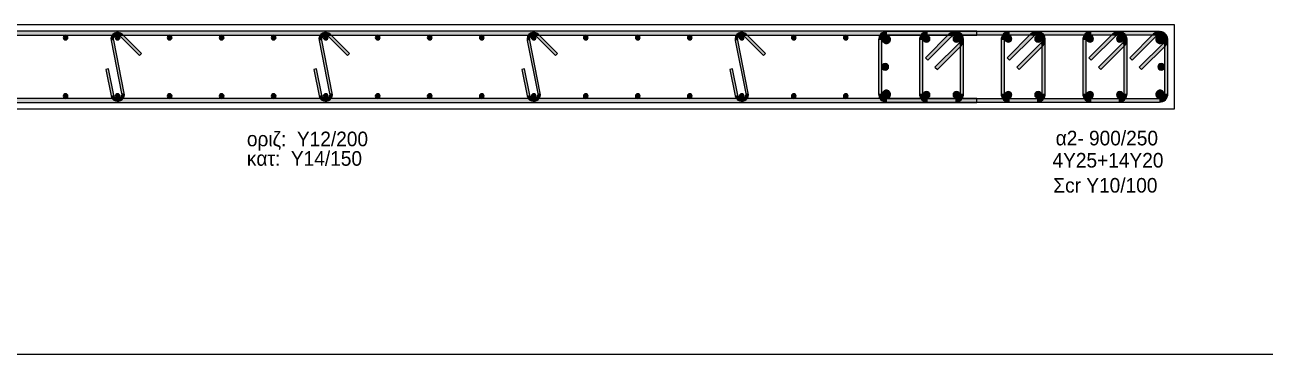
# Model space of a CAD drawing. Header units: millimetres. Extents: x -2171 to 1563, y -1758 to -1505.
# Drawn here: x -641.97 to -623.54, y -1607.13 to -1602.23 of the extents above; entities that cross this region are included whole.
import ezdxf

# ---------------------------------------------------------------- set-up
doc = ezdxf.new("R2010")
doc.units = ezdxf.units.MM
for name, color, linetype in [('Col_Det', 7, 'Continuous'), ('Col_Det_Fill', 7, 'Continuous'), ('Geo_Col_Pro_1', 7, 'Continuous')]:
    doc.layers.add(name, color=color, linetype=linetype)
doc.styles.add('S1Arl22_b_934_161', font='arial.ttf', dxfattribs={"width": 0.933629, "height": 0.002175})

msp = doc.modelspace()

# ---------------------------------------------------------------- hatches: boundary and pattern name
at = {"layer": 'Col_Det_Fill'}
for color, points in [(252, [(-627.8268, -1602.3872), (-627.8268, -1602.3272), (-647.9522, -1602.3272), (-647.9522, -1602.3872)]), (252, [(-629.1637, -1602.3822), (-629.1637, -1602.3322, 0.4142136), (-629.2887, -1602.4572), (-629.2387, -1602.4572, -0.4142136)]), (252, [(-625.1137, -1602.3822), (-625.1137, -1602.3322), (-629.1637, -1602.3322), (-629.1637, -1602.3822)]), (252, [(-628.5566, -1602.3822), (-628.5566, -1602.3322, 0.4142136), (-628.6816, -1602.4572), (-628.6316, -1602.4572, -0.4142136)]), (252, [(-628.1494, -1602.3822), (-628.1494, -1602.3322), (-628.5566, -1602.3322), (-628.5566, -1602.3822)]), (252, [(-628.0744, -1602.4572), (-628.0244, -1602.4572, 0.6681786), (-628.2378, -1602.3688), (-628.2025, -1602.4041, -0.6681786)]), (252, [(-628.0964, -1602.5102), (-628.061, -1602.5455, 0.6681786), (-628.1494, -1602.3322), (-628.1494, -1602.3822, -0.6681786)]), (252, [(-627.3423, -1602.3822), (-627.3423, -1602.3322, 0.4142136), (-627.4673, -1602.4572), (-627.4173, -1602.4572, -0.4142136)]), (252, [(-626.9351, -1602.3822), (-626.9351, -1602.3322), (-627.3423, -1602.3322), (-627.3423, -1602.3822)]), (252, [(-626.8601, -1602.4572), (-626.8101, -1602.4572, 0.6681786), (-627.0235, -1602.3688), (-626.9882, -1602.4041, -0.6681786)]), (252, [(-626.8821, -1602.5102), (-626.8467, -1602.5455, 0.6681786), (-626.9351, -1602.3322), (-626.9351, -1602.3822, -0.6681786)]), (252, [(-626.128, -1602.3822), (-626.128, -1602.3322, 0.4142136), (-626.253, -1602.4572), (-626.203, -1602.4572, -0.4142136)]), (252, [(-625.7209, -1602.3822), (-625.7209, -1602.3322), (-626.128, -1602.3322), (-626.128, -1602.3822)]), (252, [(-625.6459, -1602.4572), (-625.5959, -1602.4572, 0.6681786), (-625.8092, -1602.3688), (-625.7739, -1602.4041, -0.6681786)]), (252, [(-625.6678, -1602.5102), (-625.6325, -1602.5455, 0.6681786), (-625.7209, -1602.3322), (-625.7209, -1602.3822, -0.6681786)]), (252, [(-625.0387, -1602.4572), (-624.9887, -1602.4572, 0.6681786), (-625.2021, -1602.3688), (-625.1667, -1602.4041, -0.6681786)]), (252, [(-625.0607, -1602.5102), (-625.0253, -1602.5455, 0.6681786), (-625.1137, -1602.3322), (-625.1137, -1602.3822, -0.6681786)]), (133, [(-641.4019, -1602.4222, 0.4142136), (-641.3669, -1602.4572, 0.4142136), (-641.3319, -1602.4222, 0.4142136), (-641.3669, -1602.3872, 0.4142136)]), (252, [(-640.6922, -1602.4667), (-640.653, -1602.4589, -0.741663), (-640.5517, -1602.4047), (-640.5234, -1602.3764, 0.741663)]), (252, [(-640.5353, -1603.2554), (-640.496, -1603.2476), (-640.653, -1602.4589), (-640.6922, -1602.4667)]), (133, [(-640.6291, -1602.4222, 0.4142136), (-640.5941, -1602.4572, 0.4142136), (-640.5591, -1602.4222, 0.4142136), (-640.5941, -1602.3872, 0.4142136)]), (252, [(-640.5234, -1602.3764), (-640.5517, -1602.4047), (-640.2688, -1602.6876), (-640.2406, -1602.6593)]), (133, [(-639.8564, -1602.4222, 0.4142136), (-639.8214, -1602.4572, 0.4142136), (-639.7864, -1602.4222, 0.4142136), (-639.8214, -1602.3872, 0.4142136)]), (133, [(-639.0836, -1602.4222, 0.4142136), (-639.0486, -1602.4572, 0.4142136), (-639.0136, -1602.4222, 0.4142136), (-639.0486, -1602.3872, 0.4142136)]), (133, [(-638.3109, -1602.4222, 0.4142136), (-638.2759, -1602.4572, 0.4142136), (-638.2409, -1602.4222, 0.4142136), (-638.2759, -1602.3872, 0.4142136)]), (252, [(-637.6012, -1602.4667), (-637.5619, -1602.4589, -0.741663), (-637.4607, -1602.4047), (-637.4324, -1602.3764, 0.741663)]), (252, [(-637.4443, -1603.2554), (-637.405, -1603.2476), (-637.5619, -1602.4589), (-637.6012, -1602.4667)]), (133, [(-637.5381, -1602.4222, 0.4142136), (-637.5031, -1602.4572, 0.4142136), (-637.4681, -1602.4222, 0.4142136), (-637.5031, -1602.3872, 0.4142136)]), (252, [(-637.4324, -1602.3764), (-637.4607, -1602.4047), (-637.1778, -1602.6876), (-637.1495, -1602.6593)]), (133, [(-636.7653, -1602.4222, 0.4142136), (-636.7303, -1602.4572, 0.4142136), (-636.6953, -1602.4222, 0.4142136), (-636.7303, -1602.3872, 0.4142136)]), (133, [(-635.9926, -1602.4222, 0.4142136), (-635.9576, -1602.4572, 0.4142136), (-635.9226, -1602.4222, 0.4142136), (-635.9576, -1602.3872, 0.4142136)]), (133, [(-635.2198, -1602.4222, 0.4142136), (-635.1848, -1602.4572, 0.4142136), (-635.1498, -1602.4222, 0.4142136), (-635.1848, -1602.3872, 0.4142136)]), (252, [(-634.5102, -1602.4667), (-634.4709, -1602.4589, -0.741663), (-634.3697, -1602.4047), (-634.3414, -1602.3764, 0.741663)]), (252, [(-634.3532, -1603.2554), (-634.314, -1603.2476), (-634.4709, -1602.4589), (-634.5102, -1602.4667)]), (133, [(-634.4471, -1602.4222, 0.4142136), (-634.4121, -1602.4572, 0.4142136), (-634.3771, -1602.4222, 0.4142136), (-634.4121, -1602.3872, 0.4142136)]), (252, [(-634.3414, -1602.3764), (-634.3697, -1602.4047), (-634.0868, -1602.6876), (-634.0585, -1602.6593)]), (133, [(-633.6743, -1602.4222, 0.4142136), (-633.6393, -1602.4572, 0.4142136), (-633.6043, -1602.4222, 0.4142136), (-633.6393, -1602.3872, 0.4142136)]), (133, [(-632.9016, -1602.4222, 0.4142136), (-632.8666, -1602.4572, 0.4142136), (-632.8316, -1602.4222, 0.4142136), (-632.8666, -1602.3872, 0.4142136)]), (133, [(-632.1288, -1602.4222, 0.4142136), (-632.0938, -1602.4572, 0.4142136), (-632.0588, -1602.4222, 0.4142136), (-632.0938, -1602.3872, 0.4142136)]), (252, [(-631.4192, -1602.4667), (-631.3799, -1602.4589, -0.741663), (-631.2787, -1602.4047), (-631.2504, -1602.3764, 0.741663)]), (252, [(-631.2622, -1603.2554), (-631.223, -1603.2476), (-631.3799, -1602.4589), (-631.4192, -1602.4667)]), (133, [(-631.3561, -1602.4222, 0.4142136), (-631.3211, -1602.4572, 0.4142136), (-631.2861, -1602.4222, 0.4142136), (-631.3211, -1602.3872, 0.4142136)]), (252, [(-631.2504, -1602.3764), (-631.2787, -1602.4047), (-630.9958, -1602.6876), (-630.9675, -1602.6593)]), (133, [(-630.5833, -1602.4222, 0.4142136), (-630.5483, -1602.4572, 0.4142136), (-630.5133, -1602.4222, 0.4142136), (-630.5483, -1602.3872, 0.4142136)]), (133, [(-629.8106, -1602.4222, 0.4142136), (-629.7756, -1602.4572, 0.4142136), (-629.7406, -1602.4222, 0.4142136), (-629.7756, -1602.3872, 0.4142136)]), (252, [(-629.2387, -1602.4572), (-629.2887, -1602.4572), (-629.2887, -1603.2572), (-629.2387, -1603.2572)]), (12, [(-629.11, -1602.4483, 0.4142136), (-629.1725, -1602.3858, 0.4142136), (-629.235, -1602.4483, 0.4142136), (-629.1725, -1602.5108, 0.4142136)]), (252, [(-628.6316, -1602.4572), (-628.6816, -1602.4572), (-628.6816, -1603.2572), (-628.6316, -1603.2572)]), (56, [(-628.5242, -1602.4395, 0.4142136), (-628.5742, -1602.3895, 0.4142136), (-628.6242, -1602.4395, 0.4142136), (-628.5742, -1602.4895, 0.4142136)]), (252, [(-628.2025, -1602.4041), (-628.2378, -1602.3688), (-628.5914, -1602.7223), (-628.556, -1602.7577)]), (252, [(-628.4499, -1602.8637), (-628.4146, -1602.8991), (-628.061, -1602.5455), (-628.0964, -1602.5102)]), (56, [(-628.0817, -1602.4395, 0.4142136), (-628.1317, -1602.3895, 0.4142136), (-628.1817, -1602.4395, 0.4142136), (-628.1317, -1602.4895, 0.4142136)]), (252, [(-628.0744, -1603.2572), (-628.0244, -1603.2572), (-628.0244, -1602.4572), (-628.0744, -1602.4572)]), (252, [(-627.4173, -1602.4572), (-627.4673, -1602.4572), (-627.4673, -1603.2572), (-627.4173, -1603.2572)]), (56, [(-627.31, -1602.4395, 0.4142136), (-627.36, -1602.3895, 0.4142136), (-627.41, -1602.4395, 0.4142136), (-627.36, -1602.4895, 0.4142136)]), (252, [(-626.9882, -1602.4041), (-627.0235, -1602.3688), (-627.3771, -1602.7223), (-627.3417, -1602.7577)]), (252, [(-627.2357, -1602.8637), (-627.2003, -1602.8991), (-626.8467, -1602.5455), (-626.8821, -1602.5102)]), (56, [(-626.8675, -1602.4395, 0.4142136), (-626.9175, -1602.3895, 0.4142136), (-626.9675, -1602.4395, 0.4142136), (-626.9175, -1602.4895, 0.4142136)]), (252, [(-626.8601, -1603.2572), (-626.8101, -1603.2572), (-626.8101, -1602.4572), (-626.8601, -1602.4572)]), (252, [(-626.203, -1602.4572), (-626.253, -1602.4572), (-626.253, -1603.2572), (-626.203, -1603.2572)]), (56, [(-626.0957, -1602.4395, 0.4142136), (-626.1457, -1602.3895, 0.4142136), (-626.1957, -1602.4395, 0.4142136), (-626.1457, -1602.4895, 0.4142136)]), (252, [(-625.7739, -1602.4041), (-625.8092, -1602.3688), (-626.1628, -1602.7223), (-626.1274, -1602.7577)]), (252, [(-626.0214, -1602.8637), (-625.986, -1602.8991), (-625.6325, -1602.5455), (-625.6678, -1602.5102)]), (56, [(-625.6532, -1602.4395, 0.4142136), (-625.7032, -1602.3895, 0.4142136), (-625.7532, -1602.4395, 0.4142136), (-625.7032, -1602.4895, 0.4142136)]), (252, [(-625.6459, -1603.2572), (-625.5959, -1603.2572), (-625.5959, -1602.4572), (-625.6459, -1602.4572)]), (252, [(-625.1667, -1602.4041), (-625.2021, -1602.3688), (-625.5556, -1602.7223), (-625.5203, -1602.7577)]), (252, [(-625.4142, -1602.8637), (-625.3789, -1602.8991), (-625.0253, -1602.5455), (-625.0607, -1602.5102)]), (12, [(-625.0424, -1602.4483, 0.4142136), (-625.1049, -1602.3858, 0.4142136), (-625.1674, -1602.4483, 0.4142136), (-625.1049, -1602.5108, 0.4142136)]), (252, [(-625.0387, -1603.2572), (-624.9887, -1603.2572), (-624.9887, -1602.4572), (-625.0387, -1602.4572)]), (252, [(-640.731, -1602.8866), (-640.7702, -1602.8944), (-640.6922, -1603.2867), (-640.653, -1603.2789)]), (252, [(-637.64, -1602.8866), (-637.6792, -1602.8944), (-637.6012, -1603.2867), (-637.5619, -1603.2789)]), (252, [(-634.549, -1602.8866), (-634.5882, -1602.8944), (-634.5102, -1603.2867), (-634.4709, -1603.2789)]), (252, [(-631.458, -1602.8866), (-631.4972, -1602.8944), (-631.4192, -1603.2867), (-631.3799, -1603.2789)]), (133, [(-629.1387, -1602.8572, 0.4142136), (-629.1887, -1602.8072, 0.4142136), (-629.2387, -1602.8572, 0.4142136), (-629.1887, -1602.9072, 0.4142136)]), (133, [(-625.0387, -1602.8572, 0.4142136), (-625.0887, -1602.8072, 0.4142136), (-625.1387, -1602.8572, 0.4142136), (-625.0887, -1602.9072, 0.4142136)]), (252, [(-640.653, -1603.2789), (-640.6922, -1603.2867, 1), (-640.496, -1603.2476), (-640.5353, -1603.2554, -1)]), (252, [(-637.5619, -1603.2789), (-637.6012, -1603.2867, 1), (-637.405, -1603.2476), (-637.4443, -1603.2554, -1)]), (252, [(-634.4709, -1603.2789), (-634.5102, -1603.2867, 1), (-634.314, -1603.2476), (-634.3532, -1603.2554, -1)]), (252, [(-631.3799, -1603.2789), (-631.4192, -1603.2867, 1), (-631.223, -1603.2476), (-631.2622, -1603.2554, -1)]), (12, [(-629.11, -1603.266, 0.4142136), (-629.1725, -1603.2035, 0.4142136), (-629.235, -1603.266, 0.4142136), (-629.1725, -1603.3285, 0.4142136)]), (56, [(-628.5242, -1603.2748, 0.4142136), (-628.5742, -1603.2248, 0.4142136), (-628.6242, -1603.2748, 0.4142136), (-628.5742, -1603.3248, 0.4142136)]), (56, [(-628.0817, -1603.2748, 0.4142136), (-628.1317, -1603.2248, 0.4142136), (-628.1817, -1603.2748, 0.4142136), (-628.1317, -1603.3248, 0.4142136)]), (56, [(-627.31, -1603.2748, 0.4142136), (-627.36, -1603.2248, 0.4142136), (-627.41, -1603.2748, 0.4142136), (-627.36, -1603.3248, 0.4142136)]), (56, [(-626.8675, -1603.2748, 0.4142136), (-626.9175, -1603.2248, 0.4142136), (-626.9675, -1603.2748, 0.4142136), (-626.9175, -1603.3248, 0.4142136)]), (56, [(-626.0957, -1603.2748, 0.4142136), (-626.1457, -1603.2248, 0.4142136), (-626.1957, -1603.2748, 0.4142136), (-626.1457, -1603.3248, 0.4142136)]), (56, [(-625.6532, -1603.2748, 0.4142136), (-625.7032, -1603.2248, 0.4142136), (-625.7532, -1603.2748, 0.4142136), (-625.7032, -1603.3248, 0.4142136)]), (12, [(-625.0424, -1603.266, 0.4142136), (-625.1049, -1603.2035, 0.4142136), (-625.1674, -1603.266, 0.4142136), (-625.1049, -1603.3285, 0.4142136)]), (252, [(-647.9522, -1603.3272), (-647.9522, -1603.3872), (-627.8268, -1603.3872), (-627.8268, -1603.3272)]), (133, [(-641.4019, -1603.2922, 0.4142136), (-641.3669, -1603.3272, 0.4142136), (-641.3319, -1603.2922, 0.4142136), (-641.3669, -1603.2572, 0.4142136)]), (133, [(-640.6291, -1603.2922, 0.4142136), (-640.5941, -1603.3272, 0.4142136), (-640.5591, -1603.2922, 0.4142136), (-640.5941, -1603.2572, 0.4142136)]), (133, [(-639.8564, -1603.2922, 0.4142136), (-639.8214, -1603.3272, 0.4142136), (-639.7864, -1603.2922, 0.4142136), (-639.8214, -1603.2572, 0.4142136)]), (133, [(-639.0836, -1603.2922, 0.4142136), (-639.0486, -1603.3272, 0.4142136), (-639.0136, -1603.2922, 0.4142136), (-639.0486, -1603.2572, 0.4142136)]), (133, [(-638.3109, -1603.2922, 0.4142136), (-638.2759, -1603.3272, 0.4142136), (-638.2409, -1603.2922, 0.4142136), (-638.2759, -1603.2572, 0.4142136)]), (133, [(-637.5381, -1603.2922, 0.4142136), (-637.5031, -1603.3272, 0.4142136), (-637.4681, -1603.2922, 0.4142136), (-637.5031, -1603.2572, 0.4142136)]), (133, [(-636.7653, -1603.2922, 0.4142136), (-636.7303, -1603.3272, 0.4142136), (-636.6953, -1603.2922, 0.4142136), (-636.7303, -1603.2572, 0.4142136)]), (133, [(-635.9926, -1603.2922, 0.4142136), (-635.9576, -1603.3272, 0.4142136), (-635.9226, -1603.2922, 0.4142136), (-635.9576, -1603.2572, 0.4142136)]), (133, [(-635.2198, -1603.2922, 0.4142136), (-635.1848, -1603.3272, 0.4142136), (-635.1498, -1603.2922, 0.4142136), (-635.1848, -1603.2572, 0.4142136)]), (133, [(-634.4471, -1603.2922, 0.4142136), (-634.4121, -1603.3272, 0.4142136), (-634.3771, -1603.2922, 0.4142136), (-634.4121, -1603.2572, 0.4142136)]), (133, [(-633.6743, -1603.2922, 0.4142136), (-633.6393, -1603.3272, 0.4142136), (-633.6043, -1603.2922, 0.4142136), (-633.6393, -1603.2572, 0.4142136)]), (133, [(-632.9016, -1603.2922, 0.4142136), (-632.8666, -1603.3272, 0.4142136), (-632.8316, -1603.2922, 0.4142136), (-632.8666, -1603.2572, 0.4142136)]), (133, [(-632.1288, -1603.2922, 0.4142136), (-632.0938, -1603.3272, 0.4142136), (-632.0588, -1603.2922, 0.4142136), (-632.0938, -1603.2572, 0.4142136)]), (133, [(-631.3561, -1603.2922, 0.4142136), (-631.3211, -1603.3272, 0.4142136), (-631.2861, -1603.2922, 0.4142136), (-631.3211, -1603.2572, 0.4142136)]), (133, [(-630.5833, -1603.2922, 0.4142136), (-630.5483, -1603.3272, 0.4142136), (-630.5133, -1603.2922, 0.4142136), (-630.5483, -1603.2572, 0.4142136)]), (133, [(-629.8106, -1603.2922, 0.4142136), (-629.7756, -1603.3272, 0.4142136), (-629.7406, -1603.2922, 0.4142136), (-629.7756, -1603.2572, 0.4142136)]), (252, [(-629.2387, -1603.2572), (-629.2887, -1603.2572, 0.4142136), (-629.1637, -1603.3822), (-629.1637, -1603.3322, -0.4142136)]), (252, [(-629.1637, -1603.3322), (-629.1637, -1603.3822), (-625.1137, -1603.3822), (-625.1137, -1603.3322)]), (252, [(-628.6316, -1603.2572), (-628.6816, -1603.2572, 0.4142136), (-628.5566, -1603.3822), (-628.5566, -1603.3322, -0.4142136)]), (252, [(-628.5566, -1603.3322), (-628.5566, -1603.3822), (-628.1494, -1603.3822), (-628.1494, -1603.3322)]), (252, [(-628.1494, -1603.3322), (-628.1494, -1603.3822, 0.4142136), (-628.0244, -1603.2572), (-628.0744, -1603.2572, -0.4142136)]), (252, [(-627.4173, -1603.2572), (-627.4673, -1603.2572, 0.4142136), (-627.3423, -1603.3822), (-627.3423, -1603.3322, -0.4142136)]), (252, [(-627.3423, -1603.3322), (-627.3423, -1603.3822), (-626.9351, -1603.3822), (-626.9351, -1603.3322)]), (252, [(-626.9351, -1603.3322), (-626.9351, -1603.3822, 0.4142136), (-626.8101, -1603.2572), (-626.8601, -1603.2572, -0.4142136)]), (252, [(-626.203, -1603.2572), (-626.253, -1603.2572, 0.4142136), (-626.128, -1603.3822), (-626.128, -1603.3322, -0.4142136)]), (252, [(-626.128, -1603.3322), (-626.128, -1603.3822), (-625.7209, -1603.3822), (-625.7209, -1603.3322)]), (252, [(-625.7209, -1603.3322), (-625.7209, -1603.3822, 0.4142136), (-625.5959, -1603.2572), (-625.6459, -1603.2572, -0.4142136)]), (252, [(-625.1137, -1603.3322), (-625.1137, -1603.3822, 0.4142136), (-624.9887, -1603.2572), (-625.0387, -1603.2572, -0.4142136)])]:
    msp.add_hatch(color=color, dxfattribs=at).paths.add_polyline_path(points)

# ---------------------------------------------------------------- linework, layer by layer
at = {"layer": 'Col_Det', "color": 7, "elevation": -32.25}
for points in [[(-624.8887, -1602.2322), (-650.8902, -1602.2322)], [(-627.8268, -1602.3272), (-647.9522, -1602.3272)], [(-625.1137, -1602.3322), (-629.1637, -1602.3322)], [(-628.1494, -1602.3322), (-628.5566, -1602.3322)], [(-627.8268, -1602.3872), (-627.8268, -1602.3272)], [(-626.9351, -1602.3322), (-627.3423, -1602.3322)], [(-625.7209, -1602.3322), (-626.128, -1602.3322)], [(-624.8887, -1603.4822), (-624.8887, -1602.2322)], [(-647.9522, -1602.3872), (-627.8268, -1602.3872)], [(-640.6922, -1602.4667), (-640.5353, -1603.2554)], [(-640.496, -1603.2476), (-640.653, -1602.4589)], [(-640.5517, -1602.4047), (-640.2688, -1602.6876)], [(-640.2406, -1602.6593), (-640.5234, -1602.3764)], [(-637.6012, -1602.4667), (-637.4443, -1603.2554)], [(-637.405, -1603.2476), (-637.5619, -1602.4589)], [(-637.4607, -1602.4047), (-637.1778, -1602.6876)], [(-637.1495, -1602.6593), (-637.4324, -1602.3764)], [(-634.5102, -1602.4667), (-634.3532, -1603.2554)], [(-634.314, -1603.2476), (-634.4709, -1602.4589)], [(-634.3697, -1602.4047), (-634.0868, -1602.6876)], [(-634.0585, -1602.6593), (-634.3414, -1602.3764)], [(-631.4192, -1602.4667), (-631.2622, -1603.2554)], [(-631.223, -1603.2476), (-631.3799, -1602.4589)], [(-631.2787, -1602.4047), (-630.9958, -1602.6876)], [(-630.9675, -1602.6593), (-631.2504, -1602.3764)], [(-629.2887, -1602.4572), (-629.2887, -1603.2572)], [(-629.2387, -1603.2572), (-629.2387, -1602.4572)], [(-629.1637, -1602.3822), (-625.1137, -1602.3822)], [(-628.6816, -1602.4572), (-628.6816, -1603.2572)], [(-628.6316, -1603.2572), (-628.6316, -1602.4572)], [(-628.2378, -1602.3688), (-628.5914, -1602.7223)], [(-628.5566, -1602.3822), (-628.1494, -1602.3822)], [(-628.556, -1602.7577), (-628.2025, -1602.4041)], [(-628.0964, -1602.5102), (-628.4499, -1602.8637)], [(-628.0744, -1602.4572), (-628.0744, -1603.2572)], [(-628.0244, -1603.2572), (-628.0244, -1602.4572)], [(-627.4673, -1602.4572), (-627.4673, -1603.2572)], [(-627.4173, -1603.2572), (-627.4173, -1602.4572)], [(-627.0235, -1602.3688), (-627.3771, -1602.7223)], [(-627.3423, -1602.3822), (-626.9351, -1602.3822)], [(-627.3417, -1602.7577), (-626.9882, -1602.4041)], [(-626.8821, -1602.5102), (-627.2357, -1602.8637)], [(-626.8601, -1602.4572), (-626.8601, -1603.2572)], [(-626.8101, -1603.2572), (-626.8101, -1602.4572)], [(-626.253, -1602.4572), (-626.253, -1603.2572)], [(-626.203, -1603.2572), (-626.203, -1602.4572)], [(-625.8092, -1602.3688), (-626.1628, -1602.7223)], [(-626.128, -1602.3822), (-625.7209, -1602.3822)], [(-626.1274, -1602.7577), (-625.7739, -1602.4041)], [(-625.6678, -1602.5102), (-626.0214, -1602.8637)], [(-625.6459, -1602.4572), (-625.6459, -1603.2572)], [(-625.5959, -1603.2572), (-625.5959, -1602.4572)], [(-625.2021, -1602.3688), (-625.5556, -1602.7223)], [(-625.5203, -1602.7577), (-625.1667, -1602.4041)], [(-625.0607, -1602.5102), (-625.4142, -1602.8637)], [(-625.0387, -1602.4572), (-625.0387, -1603.2572)], [(-624.9887, -1603.2572), (-624.9887, -1602.4572)], [(-640.2688, -1602.6876), (-640.2406, -1602.6593)], [(-637.1778, -1602.6876), (-637.1495, -1602.6593)], [(-634.0868, -1602.6876), (-634.0585, -1602.6593)], [(-630.9958, -1602.6876), (-630.9675, -1602.6593)], [(-628.4146, -1602.8991), (-628.061, -1602.5455)], [(-627.2003, -1602.8991), (-626.8467, -1602.5455)], [(-625.986, -1602.8991), (-625.6325, -1602.5455)], [(-625.3789, -1602.8991), (-625.0253, -1602.5455)], [(-640.731, -1602.8866), (-640.7702, -1602.8944)], [(-640.653, -1603.2789), (-640.731, -1602.8866)], [(-637.64, -1602.8866), (-637.6792, -1602.8944)], [(-637.5619, -1603.2789), (-637.64, -1602.8866)], [(-634.549, -1602.8866), (-634.5882, -1602.8944)], [(-634.4709, -1603.2789), (-634.549, -1602.8866)], [(-631.458, -1602.8866), (-631.4972, -1602.8944)], [(-631.3799, -1603.2789), (-631.458, -1602.8866)], [(-628.5914, -1602.7223), (-628.556, -1602.7577)], [(-628.4499, -1602.8637), (-628.4146, -1602.8991)], [(-627.3771, -1602.7223), (-627.3417, -1602.7577)], [(-627.2357, -1602.8637), (-627.2003, -1602.8991)], [(-626.1628, -1602.7223), (-626.1274, -1602.7577)], [(-626.0214, -1602.8637), (-625.986, -1602.8991)], [(-625.5556, -1602.7223), (-625.5203, -1602.7577)], [(-625.4142, -1602.8637), (-625.3789, -1602.8991)], [(-640.7702, -1602.8944), (-640.6922, -1603.2867)], [(-637.6792, -1602.8944), (-637.6012, -1603.2867)], [(-634.5882, -1602.8944), (-634.5102, -1603.2867)], [(-631.4972, -1602.8944), (-631.4192, -1603.2867)], [(-627.8268, -1603.3272), (-647.9522, -1603.3272)], [(-647.9522, -1603.3872), (-627.8268, -1603.3872)], [(-625.1137, -1603.3322), (-629.1637, -1603.3322)], [(-629.1637, -1603.3822), (-625.1137, -1603.3822)], [(-628.1494, -1603.3322), (-628.5566, -1603.3322)], [(-628.5566, -1603.3822), (-628.1494, -1603.3822)], [(-627.8268, -1603.3872), (-627.8268, -1603.3272)], [(-626.9351, -1603.3322), (-627.3423, -1603.3322)], [(-627.3423, -1603.3822), (-626.9351, -1603.3822)], [(-625.7209, -1603.3322), (-626.128, -1603.3322)], [(-626.128, -1603.3822), (-625.7209, -1603.3822)], [(-650.8902, -1603.4822), (-624.8887, -1603.4822)]]:
    msp.add_lwpolyline(points, dxfattribs=at)
for points in [[(-629.1637, -1602.3322, 0.4142136), (-629.2887, -1602.4572)], [(-628.5566, -1602.3322, 0.4142136), (-628.6816, -1602.4572)], [(-628.0244, -1602.4572, 0.6681786), (-628.2378, -1602.3688)], [(-628.061, -1602.5455, 0.6681786), (-628.1494, -1602.3322)], [(-627.3423, -1602.3322, 0.4142136), (-627.4673, -1602.4572)], [(-626.8101, -1602.4572, 0.6681786), (-627.0235, -1602.3688)], [(-626.8467, -1602.5455, 0.6681786), (-626.9351, -1602.3322)], [(-626.128, -1602.3322, 0.4142136), (-626.253, -1602.4572)], [(-625.5959, -1602.4572, 0.6681786), (-625.8092, -1602.3688)], [(-625.6325, -1602.5455, 0.6681786), (-625.7209, -1602.3322)], [(-624.9887, -1602.4572, 0.6681786), (-625.2021, -1602.3688)], [(-625.0253, -1602.5455, 0.6681786), (-625.1137, -1602.3322)], [(-641.3669, -1602.3872, 0.4142136), (-641.4019, -1602.4222, 0.4142136)], [(-641.4019, -1602.4222, 0.4142136), (-641.3669, -1602.4572, 0.4142136)], [(-641.3319, -1602.4222, 0.4142136), (-641.3669, -1602.3872, 0.4142136)], [(-641.3669, -1602.4572, 0.4142136), (-641.3319, -1602.4222, 0.4142136)], [(-640.5234, -1602.3764, 0.741663), (-640.6922, -1602.4667, 0.741663)], [(-640.653, -1602.4589, -0.741663), (-640.5517, -1602.4047)], [(-640.5941, -1602.3872, 0.4142136), (-640.6291, -1602.4222, 0.4142136)], [(-640.6291, -1602.4222, 0.4142136), (-640.5941, -1602.4572, 0.4142136)], [(-640.5591, -1602.4222, 0.4142136), (-640.5941, -1602.3872, 0.4142136)], [(-640.5941, -1602.4572, 0.4142136), (-640.5591, -1602.4222, 0.4142136)], [(-639.8214, -1602.3872, 0.4142136), (-639.8564, -1602.4222, 0.4142136)], [(-639.8564, -1602.4222, 0.4142136), (-639.8214, -1602.4572, 0.4142136)], [(-639.7864, -1602.4222, 0.4142136), (-639.8214, -1602.3872, 0.4142136)], [(-639.8214, -1602.4572, 0.4142136), (-639.7864, -1602.4222, 0.4142136)], [(-639.0486, -1602.3872, 0.4142136), (-639.0836, -1602.4222, 0.4142136)], [(-639.0836, -1602.4222, 0.4142136), (-639.0486, -1602.4572, 0.4142136)], [(-639.0136, -1602.4222, 0.4142136), (-639.0486, -1602.3872, 0.4142136)], [(-639.0486, -1602.4572, 0.4142136), (-639.0136, -1602.4222, 0.4142136)], [(-638.2759, -1602.3872, 0.4142136), (-638.3109, -1602.4222, 0.4142136)], [(-638.3109, -1602.4222, 0.4142136), (-638.2759, -1602.4572, 0.4142136)], [(-638.2409, -1602.4222, 0.4142136), (-638.2759, -1602.3872, 0.4142136)], [(-638.2759, -1602.4572, 0.4142136), (-638.2409, -1602.4222, 0.4142136)], [(-637.4324, -1602.3764, 0.741663), (-637.6012, -1602.4667, 0.741663)], [(-637.5619, -1602.4589, -0.741663), (-637.4607, -1602.4047)], [(-637.5031, -1602.3872, 0.4142136), (-637.5381, -1602.4222, 0.4142136)], [(-637.5381, -1602.4222, 0.4142136), (-637.5031, -1602.4572, 0.4142136)], [(-637.4681, -1602.4222, 0.4142136), (-637.5031, -1602.3872, 0.4142136)], [(-637.5031, -1602.4572, 0.4142136), (-637.4681, -1602.4222, 0.4142136)], [(-636.7303, -1602.3872, 0.4142136), (-636.7653, -1602.4222, 0.4142136)], [(-636.7653, -1602.4222, 0.4142136), (-636.7303, -1602.4572, 0.4142136)], [(-636.6953, -1602.4222, 0.4142136), (-636.7303, -1602.3872, 0.4142136)], [(-636.7303, -1602.4572, 0.4142136), (-636.6953, -1602.4222, 0.4142136)], [(-635.9576, -1602.3872, 0.4142136), (-635.9926, -1602.4222, 0.4142136)], [(-635.9926, -1602.4222, 0.4142136), (-635.9576, -1602.4572, 0.4142136)], [(-635.9226, -1602.4222, 0.4142136), (-635.9576, -1602.3872, 0.4142136)], [(-635.9576, -1602.4572, 0.4142136), (-635.9226, -1602.4222, 0.4142136)], [(-635.1848, -1602.3872, 0.4142136), (-635.2198, -1602.4222, 0.4142136)], [(-635.2198, -1602.4222, 0.4142136), (-635.1848, -1602.4572, 0.4142136)], [(-635.1498, -1602.4222, 0.4142136), (-635.1848, -1602.3872, 0.4142136)], [(-635.1848, -1602.4572, 0.4142136), (-635.1498, -1602.4222, 0.4142136)], [(-634.3414, -1602.3764, 0.741663), (-634.5102, -1602.4667, 0.741663)], [(-634.4709, -1602.4589, -0.741663), (-634.3697, -1602.4047)], [(-634.4121, -1602.3872, 0.4142136), (-634.4471, -1602.4222, 0.4142136)], [(-634.4471, -1602.4222, 0.4142136), (-634.4121, -1602.4572, 0.4142136)], [(-634.3771, -1602.4222, 0.4142136), (-634.4121, -1602.3872, 0.4142136)], [(-634.4121, -1602.4572, 0.4142136), (-634.3771, -1602.4222, 0.4142136)], [(-633.6393, -1602.3872, 0.4142136), (-633.6743, -1602.4222, 0.4142136)], [(-633.6743, -1602.4222, 0.4142136), (-633.6393, -1602.4572, 0.4142136)], [(-633.6043, -1602.4222, 0.4142136), (-633.6393, -1602.3872, 0.4142136)], [(-633.6393, -1602.4572, 0.4142136), (-633.6043, -1602.4222, 0.4142136)], [(-632.8666, -1602.3872, 0.4142136), (-632.9016, -1602.4222, 0.4142136)], [(-632.9016, -1602.4222, 0.4142136), (-632.8666, -1602.4572, 0.4142136)], [(-632.8316, -1602.4222, 0.4142136), (-632.8666, -1602.3872, 0.4142136)], [(-632.8666, -1602.4572, 0.4142136), (-632.8316, -1602.4222, 0.4142136)], [(-632.0938, -1602.3872, 0.4142136), (-632.1288, -1602.4222, 0.4142136)], [(-632.1288, -1602.4222, 0.4142136), (-632.0938, -1602.4572, 0.4142136)], [(-632.0588, -1602.4222, 0.4142136), (-632.0938, -1602.3872, 0.4142136)], [(-632.0938, -1602.4572, 0.4142136), (-632.0588, -1602.4222, 0.4142136)], [(-631.2504, -1602.3764, 0.741663), (-631.4192, -1602.4667, 0.741663)], [(-631.3799, -1602.4589, -0.741663), (-631.2787, -1602.4047)], [(-631.3211, -1602.3872, 0.4142136), (-631.3561, -1602.4222, 0.4142136)], [(-631.3561, -1602.4222, 0.4142136), (-631.3211, -1602.4572, 0.4142136)], [(-631.2861, -1602.4222, 0.4142136), (-631.3211, -1602.3872, 0.4142136)], [(-631.3211, -1602.4572, 0.4142136), (-631.2861, -1602.4222, 0.4142136)], [(-630.5483, -1602.3872, 0.4142136), (-630.5833, -1602.4222, 0.4142136)], [(-630.5833, -1602.4222, 0.4142136), (-630.5483, -1602.4572, 0.4142136)], [(-630.5133, -1602.4222, 0.4142136), (-630.5483, -1602.3872, 0.4142136)], [(-630.5483, -1602.4572, 0.4142136), (-630.5133, -1602.4222, 0.4142136)], [(-629.7756, -1602.3872, 0.4142136), (-629.8106, -1602.4222, 0.4142136)], [(-629.8106, -1602.4222, 0.4142136), (-629.7756, -1602.4572, 0.4142136)], [(-629.7406, -1602.4222, 0.4142136), (-629.7756, -1602.3872, 0.4142136)], [(-629.7756, -1602.4572, 0.4142136), (-629.7406, -1602.4222, 0.4142136)], [(-629.2387, -1602.4572, -0.4142136), (-629.1637, -1602.3822, -0.4142136)], [(-629.1725, -1602.3858, 0.4142136), (-629.235, -1602.4483, 0.4142136)], [(-629.235, -1602.4483, 0.4142136), (-629.1725, -1602.5108, 0.4142136)], [(-629.11, -1602.4483, 0.4142136), (-629.1725, -1602.3858, 0.4142136)], [(-629.1725, -1602.5108, 0.4142136), (-629.11, -1602.4483, 0.4142136)], [(-628.6316, -1602.4572, -0.4142136), (-628.5566, -1602.3822, -0.4142136)], [(-628.5742, -1602.3895, 0.4142136), (-628.6242, -1602.4395, 0.4142136)], [(-628.6242, -1602.4395, 0.4142136), (-628.5742, -1602.4895, 0.4142136)], [(-628.5242, -1602.4395, 0.4142136), (-628.5742, -1602.3895, 0.4142136)], [(-628.5742, -1602.4895, 0.4142136), (-628.5242, -1602.4395, 0.4142136)], [(-628.2025, -1602.4041, -0.6681786), (-628.0744, -1602.4572, -0.6681786)], [(-628.1317, -1602.3895, 0.4142136), (-628.1817, -1602.4395, 0.4142136)], [(-628.1817, -1602.4395, 0.4142136), (-628.1317, -1602.4895, 0.4142136)], [(-628.1494, -1602.3822, -0.6681786), (-628.0964, -1602.5102, -0.6681786)], [(-628.0817, -1602.4395, 0.4142136), (-628.1317, -1602.3895, 0.4142136)], [(-628.1317, -1602.4895, 0.4142136), (-628.0817, -1602.4395, 0.4142136)], [(-627.4173, -1602.4572, -0.4142136), (-627.3423, -1602.3822, -0.4142136)], [(-627.36, -1602.3895, 0.4142136), (-627.41, -1602.4395, 0.4142136)], [(-627.41, -1602.4395, 0.4142136), (-627.36, -1602.4895, 0.4142136)], [(-627.31, -1602.4395, 0.4142136), (-627.36, -1602.3895, 0.4142136)], [(-627.36, -1602.4895, 0.4142136), (-627.31, -1602.4395, 0.4142136)], [(-626.9882, -1602.4041, -0.6681786), (-626.8601, -1602.4572, -0.6681786)], [(-626.9175, -1602.3895, 0.4142136), (-626.9675, -1602.4395, 0.4142136)], [(-626.9675, -1602.4395, 0.4142136), (-626.9175, -1602.4895, 0.4142136)], [(-626.9351, -1602.3822, -0.6681786), (-626.8821, -1602.5102, -0.6681786)], [(-626.8675, -1602.4395, 0.4142136), (-626.9175, -1602.3895, 0.4142136)], [(-626.9175, -1602.4895, 0.4142136), (-626.8675, -1602.4395, 0.4142136)], [(-626.203, -1602.4572, -0.4142136), (-626.128, -1602.3822, -0.4142136)], [(-626.1457, -1602.3895, 0.4142136), (-626.1957, -1602.4395, 0.4142136)], [(-626.1957, -1602.4395, 0.4142136), (-626.1457, -1602.4895, 0.4142136)], [(-626.0957, -1602.4395, 0.4142136), (-626.1457, -1602.3895, 0.4142136)], [(-626.1457, -1602.4895, 0.4142136), (-626.0957, -1602.4395, 0.4142136)], [(-625.7739, -1602.4041, -0.6681786), (-625.6459, -1602.4572, -0.6681786)], [(-625.7032, -1602.3895, 0.4142136), (-625.7532, -1602.4395, 0.4142136)], [(-625.7532, -1602.4395, 0.4142136), (-625.7032, -1602.4895, 0.4142136)], [(-625.7209, -1602.3822, -0.6681786), (-625.6678, -1602.5102, -0.6681786)], [(-625.6532, -1602.4395, 0.4142136), (-625.7032, -1602.3895, 0.4142136)], [(-625.7032, -1602.4895, 0.4142136), (-625.6532, -1602.4395, 0.4142136)], [(-625.1049, -1602.3858, 0.4142136), (-625.1674, -1602.4483, 0.4142136)], [(-625.1674, -1602.4483, 0.4142136), (-625.1049, -1602.5108, 0.4142136)], [(-625.1667, -1602.4041, -0.6681786), (-625.0387, -1602.4572, -0.6681786)], [(-625.1137, -1602.3822, -0.6681786), (-625.0607, -1602.5102, -0.6681786)], [(-625.0424, -1602.4483, 0.4142136), (-625.1049, -1602.3858, 0.4142136)], [(-625.1049, -1602.5108, 0.4142136), (-625.0424, -1602.4483, 0.4142136)], [(-629.1887, -1602.8072, 0.4142136), (-629.2387, -1602.8572, 0.4142136)], [(-629.2387, -1602.8572, 0.4142136), (-629.1887, -1602.9072, 0.4142136)], [(-629.1387, -1602.8572, 0.4142136), (-629.1887, -1602.8072, 0.4142136)], [(-629.1887, -1602.9072, 0.4142136), (-629.1387, -1602.8572, 0.4142136)], [(-625.0887, -1602.8072, 0.4142136), (-625.1387, -1602.8572, 0.4142136)], [(-625.1387, -1602.8572, 0.4142136), (-625.0887, -1602.9072, 0.4142136)], [(-625.0387, -1602.8572, 0.4142136), (-625.0887, -1602.8072, 0.4142136)], [(-625.0887, -1602.9072, 0.4142136), (-625.0387, -1602.8572, 0.4142136)], [(-640.6922, -1603.2867, 1), (-640.496, -1603.2476)], [(-640.5353, -1603.2554, -1), (-640.653, -1603.2789, -1)], [(-637.6012, -1603.2867, 1), (-637.405, -1603.2476)], [(-637.4443, -1603.2554, -1), (-637.5619, -1603.2789, -1)], [(-634.5102, -1603.2867, 1), (-634.314, -1603.2476)], [(-634.3532, -1603.2554, -1), (-634.4709, -1603.2789, -1)], [(-631.4192, -1603.2867, 1), (-631.223, -1603.2476)], [(-631.2622, -1603.2554, -1), (-631.3799, -1603.2789, -1)], [(-629.1725, -1603.2035, 0.4142136), (-629.235, -1603.266, 0.4142136)], [(-629.11, -1603.266, 0.4142136), (-629.1725, -1603.2035, 0.4142136)], [(-628.5742, -1603.2248, 0.4142136), (-628.6242, -1603.2748, 0.4142136)], [(-628.5242, -1603.2748, 0.4142136), (-628.5742, -1603.2248, 0.4142136)], [(-628.1317, -1603.2248, 0.4142136), (-628.1817, -1603.2748, 0.4142136)], [(-628.0817, -1603.2748, 0.4142136), (-628.1317, -1603.2248, 0.4142136)], [(-627.36, -1603.2248, 0.4142136), (-627.41, -1603.2748, 0.4142136)], [(-627.31, -1603.2748, 0.4142136), (-627.36, -1603.2248, 0.4142136)], [(-626.9175, -1603.2248, 0.4142136), (-626.9675, -1603.2748, 0.4142136)], [(-626.8675, -1603.2748, 0.4142136), (-626.9175, -1603.2248, 0.4142136)], [(-626.1457, -1603.2248, 0.4142136), (-626.1957, -1603.2748, 0.4142136)], [(-626.0957, -1603.2748, 0.4142136), (-626.1457, -1603.2248, 0.4142136)], [(-625.7032, -1603.2248, 0.4142136), (-625.7532, -1603.2748, 0.4142136)], [(-625.6532, -1603.2748, 0.4142136), (-625.7032, -1603.2248, 0.4142136)], [(-625.1049, -1603.2035, 0.4142136), (-625.1674, -1603.266, 0.4142136)], [(-625.0424, -1603.266, 0.4142136), (-625.1049, -1603.2035, 0.4142136)], [(-641.3669, -1603.2572, 0.4142136), (-641.4019, -1603.2922, 0.4142136)], [(-641.4019, -1603.2922, 0.4142136), (-641.3669, -1603.3272, 0.4142136)], [(-641.3319, -1603.2922, 0.4142136), (-641.3669, -1603.2572, 0.4142136)], [(-641.3669, -1603.3272, 0.4142136), (-641.3319, -1603.2922, 0.4142136)], [(-640.5941, -1603.2572, 0.4142136), (-640.6291, -1603.2922, 0.4142136)], [(-640.6291, -1603.2922, 0.4142136), (-640.5941, -1603.3272, 0.4142136)], [(-640.5591, -1603.2922, 0.4142136), (-640.5941, -1603.2572, 0.4142136)], [(-640.5941, -1603.3272, 0.4142136), (-640.5591, -1603.2922, 0.4142136)], [(-639.8214, -1603.2572, 0.4142136), (-639.8564, -1603.2922, 0.4142136)], [(-639.8564, -1603.2922, 0.4142136), (-639.8214, -1603.3272, 0.4142136)], [(-639.7864, -1603.2922, 0.4142136), (-639.8214, -1603.2572, 0.4142136)], [(-639.8214, -1603.3272, 0.4142136), (-639.7864, -1603.2922, 0.4142136)], [(-639.0486, -1603.2572, 0.4142136), (-639.0836, -1603.2922, 0.4142136)], [(-639.0836, -1603.2922, 0.4142136), (-639.0486, -1603.3272, 0.4142136)], [(-639.0136, -1603.2922, 0.4142136), (-639.0486, -1603.2572, 0.4142136)], [(-639.0486, -1603.3272, 0.4142136), (-639.0136, -1603.2922, 0.4142136)], [(-638.2759, -1603.2572, 0.4142136), (-638.3109, -1603.2922, 0.4142136)], [(-638.3109, -1603.2922, 0.4142136), (-638.2759, -1603.3272, 0.4142136)], [(-638.2409, -1603.2922, 0.4142136), (-638.2759, -1603.2572, 0.4142136)], [(-638.2759, -1603.3272, 0.4142136), (-638.2409, -1603.2922, 0.4142136)], [(-637.5031, -1603.2572, 0.4142136), (-637.5381, -1603.2922, 0.4142136)], [(-637.5381, -1603.2922, 0.4142136), (-637.5031, -1603.3272, 0.4142136)], [(-637.4681, -1603.2922, 0.4142136), (-637.5031, -1603.2572, 0.4142136)], [(-637.5031, -1603.3272, 0.4142136), (-637.4681, -1603.2922, 0.4142136)], [(-636.7303, -1603.2572, 0.4142136), (-636.7653, -1603.2922, 0.4142136)], [(-636.7653, -1603.2922, 0.4142136), (-636.7303, -1603.3272, 0.4142136)], [(-636.6953, -1603.2922, 0.4142136), (-636.7303, -1603.2572, 0.4142136)], [(-636.7303, -1603.3272, 0.4142136), (-636.6953, -1603.2922, 0.4142136)], [(-635.9576, -1603.2572, 0.4142136), (-635.9926, -1603.2922, 0.4142136)], [(-635.9926, -1603.2922, 0.4142136), (-635.9576, -1603.3272, 0.4142136)], [(-635.9226, -1603.2922, 0.4142136), (-635.9576, -1603.2572, 0.4142136)], [(-635.9576, -1603.3272, 0.4142136), (-635.9226, -1603.2922, 0.4142136)], [(-635.1848, -1603.2572, 0.4142136), (-635.2198, -1603.2922, 0.4142136)], [(-635.2198, -1603.2922, 0.4142136), (-635.1848, -1603.3272, 0.4142136)], [(-635.1498, -1603.2922, 0.4142136), (-635.1848, -1603.2572, 0.4142136)], [(-635.1848, -1603.3272, 0.4142136), (-635.1498, -1603.2922, 0.4142136)], [(-634.4121, -1603.2572, 0.4142136), (-634.4471, -1603.2922, 0.4142136)], [(-634.4471, -1603.2922, 0.4142136), (-634.4121, -1603.3272, 0.4142136)], [(-634.3771, -1603.2922, 0.4142136), (-634.4121, -1603.2572, 0.4142136)], [(-634.4121, -1603.3272, 0.4142136), (-634.3771, -1603.2922, 0.4142136)], [(-633.6393, -1603.2572, 0.4142136), (-633.6743, -1603.2922, 0.4142136)], [(-633.6743, -1603.2922, 0.4142136), (-633.6393, -1603.3272, 0.4142136)], [(-633.6043, -1603.2922, 0.4142136), (-633.6393, -1603.2572, 0.4142136)], [(-633.6393, -1603.3272, 0.4142136), (-633.6043, -1603.2922, 0.4142136)], [(-632.8666, -1603.2572, 0.4142136), (-632.9016, -1603.2922, 0.4142136)], [(-632.9016, -1603.2922, 0.4142136), (-632.8666, -1603.3272, 0.4142136)], [(-632.8316, -1603.2922, 0.4142136), (-632.8666, -1603.2572, 0.4142136)], [(-632.8666, -1603.3272, 0.4142136), (-632.8316, -1603.2922, 0.4142136)], [(-632.0938, -1603.2572, 0.4142136), (-632.1288, -1603.2922, 0.4142136)], [(-632.1288, -1603.2922, 0.4142136), (-632.0938, -1603.3272, 0.4142136)], [(-632.0588, -1603.2922, 0.4142136), (-632.0938, -1603.2572, 0.4142136)], [(-632.0938, -1603.3272, 0.4142136), (-632.0588, -1603.2922, 0.4142136)], [(-631.3211, -1603.2572, 0.4142136), (-631.3561, -1603.2922, 0.4142136)], [(-631.3561, -1603.2922, 0.4142136), (-631.3211, -1603.3272, 0.4142136)], [(-631.2861, -1603.2922, 0.4142136), (-631.3211, -1603.2572, 0.4142136)], [(-631.3211, -1603.3272, 0.4142136), (-631.2861, -1603.2922, 0.4142136)], [(-630.5483, -1603.2572, 0.4142136), (-630.5833, -1603.2922, 0.4142136)], [(-630.5833, -1603.2922, 0.4142136), (-630.5483, -1603.3272, 0.4142136)], [(-630.5133, -1603.2922, 0.4142136), (-630.5483, -1603.2572, 0.4142136)], [(-630.5483, -1603.3272, 0.4142136), (-630.5133, -1603.2922, 0.4142136)], [(-629.7756, -1603.2572, 0.4142136), (-629.8106, -1603.2922, 0.4142136)], [(-629.8106, -1603.2922, 0.4142136), (-629.7756, -1603.3272, 0.4142136)], [(-629.7406, -1603.2922, 0.4142136), (-629.7756, -1603.2572, 0.4142136)], [(-629.7756, -1603.3272, 0.4142136), (-629.7406, -1603.2922, 0.4142136)], [(-629.2887, -1603.2572, 0.4142136), (-629.1637, -1603.3822)], [(-629.1637, -1603.3322, -0.4142136), (-629.2387, -1603.2572, -0.4142136)], [(-629.235, -1603.266, 0.4142136), (-629.1725, -1603.3285, 0.4142136)], [(-629.1725, -1603.3285, 0.4142136), (-629.11, -1603.266, 0.4142136)], [(-628.6816, -1603.2572, 0.4142136), (-628.5566, -1603.3822)], [(-628.5566, -1603.3322, -0.4142136), (-628.6316, -1603.2572, -0.4142136)], [(-628.6242, -1603.2748, 0.4142136), (-628.5742, -1603.3248, 0.4142136)], [(-628.5742, -1603.3248, 0.4142136), (-628.5242, -1603.2748, 0.4142136)], [(-628.1817, -1603.2748, 0.4142136), (-628.1317, -1603.3248, 0.4142136)], [(-628.1494, -1603.3822, 0.4142136), (-628.0244, -1603.2572)], [(-628.0744, -1603.2572, -0.4142136), (-628.1494, -1603.3322, -0.4142136)], [(-628.1317, -1603.3248, 0.4142136), (-628.0817, -1603.2748, 0.4142136)], [(-627.4673, -1603.2572, 0.4142136), (-627.3423, -1603.3822)], [(-627.3423, -1603.3322, -0.4142136), (-627.4173, -1603.2572, -0.4142136)], [(-627.41, -1603.2748, 0.4142136), (-627.36, -1603.3248, 0.4142136)], [(-627.36, -1603.3248, 0.4142136), (-627.31, -1603.2748, 0.4142136)], [(-626.9675, -1603.2748, 0.4142136), (-626.9175, -1603.3248, 0.4142136)], [(-626.9351, -1603.3822, 0.4142136), (-626.8101, -1603.2572)], [(-626.8601, -1603.2572, -0.4142136), (-626.9351, -1603.3322, -0.4142136)], [(-626.9175, -1603.3248, 0.4142136), (-626.8675, -1603.2748, 0.4142136)], [(-626.253, -1603.2572, 0.4142136), (-626.128, -1603.3822)], [(-626.128, -1603.3322, -0.4142136), (-626.203, -1603.2572, -0.4142136)], [(-626.1957, -1603.2748, 0.4142136), (-626.1457, -1603.3248, 0.4142136)], [(-626.1457, -1603.3248, 0.4142136), (-626.0957, -1603.2748, 0.4142136)], [(-625.7532, -1603.2748, 0.4142136), (-625.7032, -1603.3248, 0.4142136)], [(-625.7209, -1603.3822, 0.4142136), (-625.5959, -1603.2572)], [(-625.6459, -1603.2572, -0.4142136), (-625.7209, -1603.3322, -0.4142136)], [(-625.7032, -1603.3248, 0.4142136), (-625.6532, -1603.2748, 0.4142136)], [(-625.1674, -1603.266, 0.4142136), (-625.1049, -1603.3285, 0.4142136)], [(-625.1137, -1603.3822, 0.4142136), (-624.9887, -1603.2572)], [(-625.0387, -1603.2572, -0.4142136), (-625.1137, -1603.3322, -0.4142136)], [(-625.1049, -1603.3285, 0.4142136), (-625.0424, -1603.266, 0.4142136)]]:
    msp.add_lwpolyline(points, format="xyb", dxfattribs=at)
at = {"layer": 'Geo_Col_Pro_1', "color": 4, "linetype": 'Continuous', "ltscale": 0.5}
msp.add_line((-653.3053, -1607.1291), (-622.606, -1607.1291), dxfattribs=at)

# ---------------------------------------------------------------- texts
at = {"layer": 'Col_Det', "color": 7, "style": 'S1Arl22_b_934_161', "width": 0.933629}
for s, p in [('οριζ:  Y12/200', (-638.6739, -1604.0378)), (' α2- 900/250', (-626.7348, -1604.0249)), ('κατ:  Y14/150', (-638.6739, -1604.3278)), ('4Y25+14Y20', (-626.7034, -1604.3545)), ('Σcr Y10/100', (-626.6915, -1604.727))]:
    msp.add_text(s, height=0.2175, dxfattribs=at).set_placement(p)

doc.saveas('drawing.dxf')
